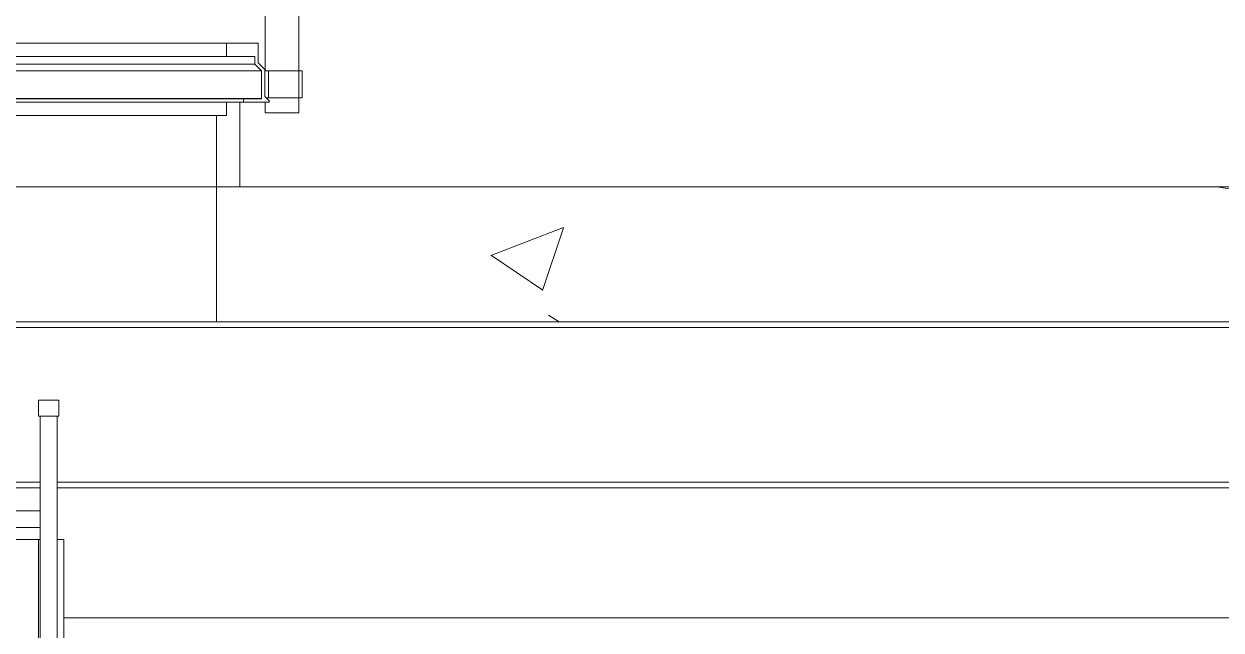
# Model space of a CAD drawing. Header units: inches. Extents: x 21386 to 98862, y -290 to 853.
# Drawn here: x 26026.6 to 26115.4, y 147.2 to 192.1 of the extents above; entities that cross this region are included whole.
import ezdxf

# ---------------------------------------------------------------- set-up
doc = ezdxf.new("R2010")
doc.units = ezdxf.units.IN
doc.header["$MEASUREMENT"] = 0
for name, color, linetype, lineweight in [('A-GLAZ', 151, 'Continuous', 13), ('A-ROOF', 132, 'Continuous', 13), ('A-ROOF-PATT', 132, 'Continuous', 13), ('Q-SPCQ', 91, 'Continuous', 13), ('S-BEAM', 12, 'Continuous', 13)]:
    doc.layers.add(name, color=color, linetype=linetype, lineweight=lineweight)

# ---------------------------------------------------------------- blocks, each defined once
blk = doc.blocks.new('lad500 - Standard-1624177-Building Section - East_West looking North')
at = {"layer": 'Q-SPCQ', "color": 8, "lineweight": 9}
for p, q in [((26027.703, 164.187), (26029.203, 164.187)), ((26027.703, 163), (26027.703, 164.187)), ((26029.203, 164.187), (26029.203, 163)), ((26029.203, 163), (26027.703, 163)), ((26027.828, 0), (26027.828, 163)), ((26029.078, 163), (26029.078, 0)), ((26027.828, 156), (26009.453, 156)), ((26009.453, 154.75), (26027.828, 154.75)), ((26009.578, 153.875), (26027.703, 153.875)), ((26027.703, 153.875), (26027.828, 153.875)), ((26027.703, 153.875), (26027.703, 144.875)), ((26029.078, 153.875), (26029.578, 153.875)), ((26029.578, 153.875), (26029.578, 144.875))]:
    blk.add_line(p, q, dxfattribs=at)
blk = doc.blocks.new('W-Wide Flange - W12X22-1624375-Building Section - East_West looking North')
at = {"layer": 'S-BEAM', "color": 8, "lineweight": 9}
for p, q in [((26201.803, 169.575), (25985.89, 169.575)), ((26040.89, 170), (25996.39, 170)), ((26009.453, 158.125), (26027.828, 158.125)), ((26029.078, 158.125), (26201.803, 158.125)), ((26027.828, 157.7), (26009.453, 157.7)), ((26201.803, 157.7), (26029.078, 157.7))]:
    blk.add_line(p, q, dxfattribs=at)
blk = doc.blocks.new('Girt_Z - 10_D-1987919-Building Section - East_West looking North')
at = {"layer": 'S-BEAM', "color": 8, "lineweight": 9}
blk.add_line((26029.578, 148.063), (26201.803, 148.063), dxfattribs=at)
blk = doc.blocks.new('RoofHatch_RHSR-FB_1_10228_SafetyRailSource - RoofHatch_RHSR-FB_1_10228_SafetyRailSource-1630512-Building Section - East_West looking North')
at = {"layer": 'A-GLAZ', "color": 8, "lineweight": 9}
for p, q in [((26044.495, 237), (26044.495, 188.594)), ((26046.995, 185.5), (26046.995, 237)), ((26041.64, 190.66), (25995.64, 190.66)), ((26043.738, 189.094), (25993.543, 189.094)), ((26041.64, 189.66), (25995.64, 189.66)), ((26044.238, 188.594), (25993.043, 188.594)), ((26044.488, 188.594), (26044.752, 188.594)), ((26044.752, 188.594), (26046.721, 188.594)), ((26044.752, 186.594), (26044.752, 188.594)), ((26046.721, 188.594), (26047.245, 188.594)), ((26047.245, 186.594), (26047.245, 188.594)), ((26044.238, 186.558), (25993.043, 186.558)), ((26042.893, 186.535), (25994.387, 186.535)), ((26044.215, 186.535), (26044.238, 186.558)), ((26044.752, 186.594), (26044.591, 186.594)), ((26046.721, 186.594), (26044.752, 186.594)), ((26047.245, 186.594), (26046.721, 186.594)), ((25995.64, 186.285), (26041.64, 186.285)), ((26042.893, 186.285), (26042.64, 186.285)), ((26044.495, 186.285), (26044.495, 185.5)), ((26045.745, 185.5), (26044.495, 185.5)), ((26046.995, 185.5), (26045.745, 185.5)), ((25996.39, 185.285), (26040.89, 185.285)), ((25996.39, 180), (26040.89, 180))]:
    blk.add_line(p, q, dxfattribs=at)
at = {"layer": 'A-GLAZ', "color": 7}
for p, q in [((26041.64, 189.66), (26041.64, 190.66)), ((26041.64, 190.66), (26043.988, 190.66)), ((26043.988, 190.66), (26043.988, 189.197)), ((26043.738, 189.66), (26041.64, 189.66)), ((26043.738, 189.094), (26043.738, 189.66)), ((26044.238, 188.594), (26043.738, 189.094)), ((26043.988, 189.197), (26044.488, 188.697)), ((26044.238, 186.558), (26044.238, 188.594)), ((26044.488, 186.697), (26044.488, 188.697)), ((26042.893, 186.285), (26042.893, 186.535)), ((26042.893, 186.535), (26044.215, 186.535)), ((26044.215, 186.535), (26044.238, 186.558)), ((26044.488, 186.697), (26044.836, 186.349)), ((26044.836, 186.349), (26044.773, 186.285)), ((26042.64, 186.285), (26041.64, 186.285)), ((26041.64, 186.285), (26041.64, 185.285)), ((26042.64, 180), (26042.64, 186.285)), ((26044.773, 186.285), (26042.893, 186.285)), ((26041.64, 185.285), (26040.89, 185.285)), ((26040.89, 185.285), (26040.89, 180)), ((26042.64, 180), (26040.89, 180))]:
    blk.add_line(p, q, dxfattribs=at)

msp = doc.modelspace()

# ---------------------------------------------------------------- hatches: boundary and pattern name
at = {"layer": 'A-ROOF-PATT', "lineweight": 9}
h = msp.add_hatch(dxfattribs=at)
h.set_pattern_fill('FP_15', color=8, style=0, pattern_type=2)
h.set_pattern_definition([(50, (22097.104, 100.19), (55.0854, -4.81984), [5.76, -63.36]), (355, (22097.104, 100.19), (-10.6557, 57.7685), [4.608, -50.688]), (100.451, (22101.695, 99.787), (44.4295, 52.94866), [4.895, -53.848]), (46.184, (22097.104, 115.55), (81.9644, -12.7121), [8.64, -95.04]), (96.636, (22103.935, 114.49), (71.7815, 74.8124), [7.343, -80.772]), (351.184, (22097.1, 115.55), (71.782, 74.8124), [6.912, -76.032]), (21, (22104.784, 111.71), (45.84207, -30.92146), [5.76, -63.36]), (326, (22104.784, 111.71), (18.6871, 55.6915), [4.608, -50.688]), (71.451, (22108.605, 109.13), (64.5289, 24.7701), [4.895, -53.848]), (37.5, (22097.104, 100.189), (0.93389, 25.56682), [2.534, -47.539, 2.534, -48.922, -50.88]), (37.5, (22097.104, 100.189), (0.93389, 25.56682), [-101.53, 2.534, -48.346]), (7.5, (22097.104, 100.19), (20.20404, 30.2913), [2.534, -26.803, 2.534, -46.387, -19.392]), (7.5, (22097.104, 100.19), (20.20404, 30.2913), [-78.259, 2.534, -16.858]), (327.5, (22079.978, 100.19), (40.99778, -1.7324), [2.534, -16.666, 2.534, -57.37, -79.488]), (327.5, (22079.978, 100.19), (40.99778, -1.7324), [-79.104, 2.534, -76.954]), (317.5, (22072.298, 100.19), (44.78888, 7.68784), [2.534, -22.426, 2.534, -37.248, -56.448]), (317.5, (22072.298, 100.19), (44.78888, 7.68784), [-64.742, 2.534, -53.914])])
h.paths.add_polyline_path([(26206.065, 170), (26271.39, 170), (26271.39, 180), (26040.89, 180), (26040.89, 170), (26188.518, 170)], flags=0)
h.paths.add_polyline_path([(25996.39, 170), (25996.39, 180), (25980.89, 180), (25980.89, 170)], flags=0)

# ---------------------------------------------------------------- linework, layer by layer
at = {"layer": 'A-ROOF', "color": 7}
for p, q in [((26271.39, 180), (26040.89, 180)), ((26040.89, 170), (26040.89, 180)), ((26040.89, 170), (26271.39, 170))]:
    msp.add_line(p, q, dxfattribs=at)

# ---------------------------------------------------------------- block references
at = {"layer": 'A-GLAZ', "color": 71, "lineweight": 9}
msp.add_blockref('RoofHatch_RHSR-FB_1_10228_SafetyRailSource - RoofHatch_RHSR-FB_1_10228_SafetyRailSource-1630512-Building Section - East_West looking North', (0, 0), dxfattribs=at)
at = {"layer": 'Q-SPCQ', "color": 8, "lineweight": 9}
msp.add_blockref('lad500 - Standard-1624177-Building Section - East_West looking North', (0, 0), dxfattribs=at)
at = {"layer": 'S-BEAM', "color": 8, "lineweight": 9}
for name in ['W-Wide Flange - W12X22-1624375-Building Section - East_West looking North', 'Girt_Z - 10_D-1987919-Building Section - East_West looking North']:
    msp.add_blockref(name, (0, 0), dxfattribs=at)

doc.saveas('drawing.dxf')
